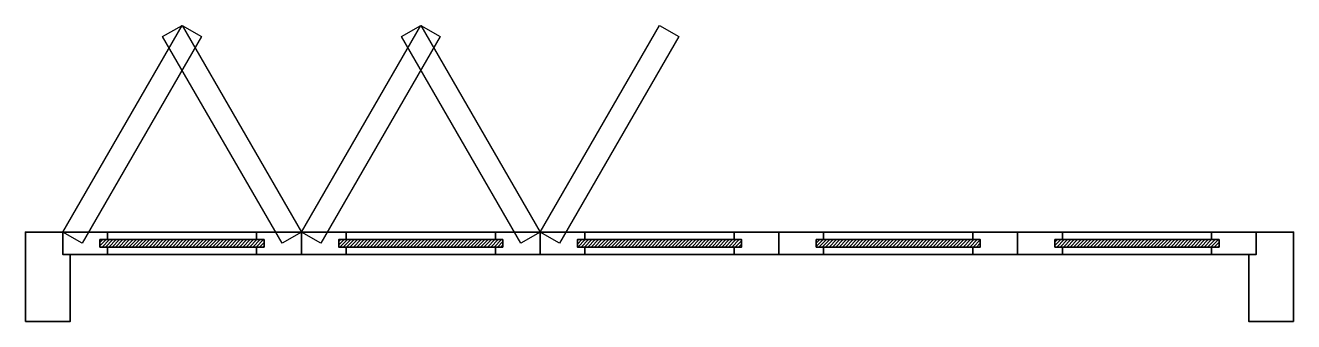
# Model space of a CAD drawing. Header units: millimetres. Extents: x 0 to 1700, y -60 to 337.
import ezdxf

# ---------------------------------------------------------------- set-up
doc = ezdxf.new("R2010")
doc.units = ezdxf.units.MM
for name, color, linetype, lineweight in [('A-DOOR', 111, 'Continuous', 35), ('A-DOOR-JAMB', 111, 'Continuous', 35), ('A-DOOR-SWNG', 111, 'Continuous', 25), ('A-GLAZ', 111, 'Continuous', 35), ('A-GLAZ-PATT', 111, 'Continuous', 18)]:
    doc.layers.add(name, color=color, linetype=linetype, lineweight=lineweight)

msp = doc.modelspace()

# ---------------------------------------------------------------- hatches: boundary and pattern name
at = {"layer": 'A-GLAZ-PATT'}
h = msp.add_hatch(dxfattribs=at)
h.set_pattern_fill('ANSI31', color=256)
h.paths.add_polyline_path([(100, 40), (320, 40), (320, 50), (100, 50)])
h = msp.add_hatch(dxfattribs=at)
h.set_pattern_fill('ANSI31', color=256)
h.paths.add_polyline_path([(420, 40), (640, 40), (640, 50), (420, 50)])
h = msp.add_hatch(dxfattribs=at)
h.set_pattern_fill('ANSI31', color=256)
h.paths.add_polyline_path([(740, 40), (960, 40), (960, 50), (740, 50)])
h = msp.add_hatch(dxfattribs=at)
h.set_pattern_fill('ANSI31', color=256)
h.paths.add_polyline_path([(1060, 40), (1280, 40), (1280, 50), (1060, 50)])
h = msp.add_hatch(dxfattribs=at)
h.set_pattern_fill('ANSI31', color=256)
h.paths.add_polyline_path([(1380, 40), (1600, 40), (1600, 50), (1380, 50)])

# ---------------------------------------------------------------- linework, layer by layer
at = {"layer": 'A-DOOR'}
for points in [[(110, 60), (310, 60), (310, 50), (320, 50), (320, 40), (310, 40), (310, 30), (110, 30), (110, 40), (100, 40), (100, 50), (110, 50)], [(430, 60), (630, 60), (630, 50), (640, 50), (640, 40), (630, 40), (630, 30), (430, 30), (430, 40), (420, 40), (420, 50), (430, 50)], [(750, 60), (950, 60), (950, 50), (960, 50), (960, 40), (950, 40), (950, 30), (750, 30), (750, 40), (740, 40), (740, 50), (750, 50)], [(1070, 60), (1270, 60), (1270, 50), (1280, 50), (1280, 40), (1270, 40), (1270, 30), (1070, 30), (1070, 40), (1060, 40), (1060, 50), (1070, 50)], [(1390, 60), (1590, 60), (1590, 50), (1600, 50), (1600, 40), (1590, 40), (1590, 30), (1390, 30), (1390, 40), (1380, 40), (1380, 50), (1390, 50)]]:
    msp.add_lwpolyline(points, close=True, dxfattribs=at)
at = {"layer": 'A-DOOR-JAMB'}
for points in [[(0, -60), (0, 60), (50, 60), (50, 30), (60, 30), (60, -60)], [(50, 60), (110, 60), (110, 50), (100, 50), (100, 40), (110, 40), (110, 30), (50, 30)], [(310, 60), (370, 60), (370, 30), (310, 30), (310, 40), (320, 40), (320, 50), (310, 50)], [(370, 60), (430, 60), (430, 50), (420, 50), (420, 40), (430, 40), (430, 30), (370, 30)], [(630, 60), (690, 60), (690, 30), (630, 30), (630, 40), (640, 40), (640, 50), (630, 50)], [(690, 60), (750, 60), (750, 50), (740, 50), (740, 40), (750, 40), (750, 30), (690, 30)], [(950, 60), (1010, 60), (1010, 30), (950, 30), (950, 40), (960, 40), (960, 50), (950, 50)], [(1010, 60), (1070, 60), (1070, 50), (1060, 50), (1060, 40), (1070, 40), (1070, 30), (1010, 30)], [(1270, 60), (1330, 60), (1330, 30), (1270, 30), (1270, 40), (1280, 40), (1280, 50), (1270, 50)], [(1330, 60), (1390, 60), (1390, 50), (1380, 50), (1380, 40), (1390, 40), (1390, 30), (1330, 30)], [(1650, 60), (1590, 60), (1590, 50), (1600, 50), (1600, 40), (1590, 40), (1590, 30), (1650, 30)], [(1700, -60), (1700, 60), (1650, 60), (1650, 30), (1640, 30), (1640, -60)]]:
    msp.add_lwpolyline(points, close=True, dxfattribs=at)
at = {"layer": 'A-DOOR-SWNG'}
for points in [[(50, 60), (210, 337.1), (236, 322.1), (76, 45)], [(210, 337.1), (370, 60), (344, 45), (184, 322.1)], [(370, 60), (530, 337.1), (556, 322.1), (396, 45)], [(530, 337.1), (690, 60), (664, 45), (504, 322.1)], [(690, 60), (850, 337.1), (876, 322.1), (716, 45)]]:
    msp.add_lwpolyline(points, close=True, dxfattribs=at)
at = {"layer": 'A-GLAZ'}
for points in [[(100, 40), (320, 40), (320, 50), (100, 50)], [(420, 40), (640, 40), (640, 50), (420, 50)], [(740, 40), (960, 40), (960, 50), (740, 50)], [(1060, 40), (1280, 40), (1280, 50), (1060, 50)], [(1380, 40), (1600, 40), (1600, 50), (1380, 50)]]:
    msp.add_lwpolyline(points, close=True, dxfattribs=at)

doc.saveas('drawing.dxf')
